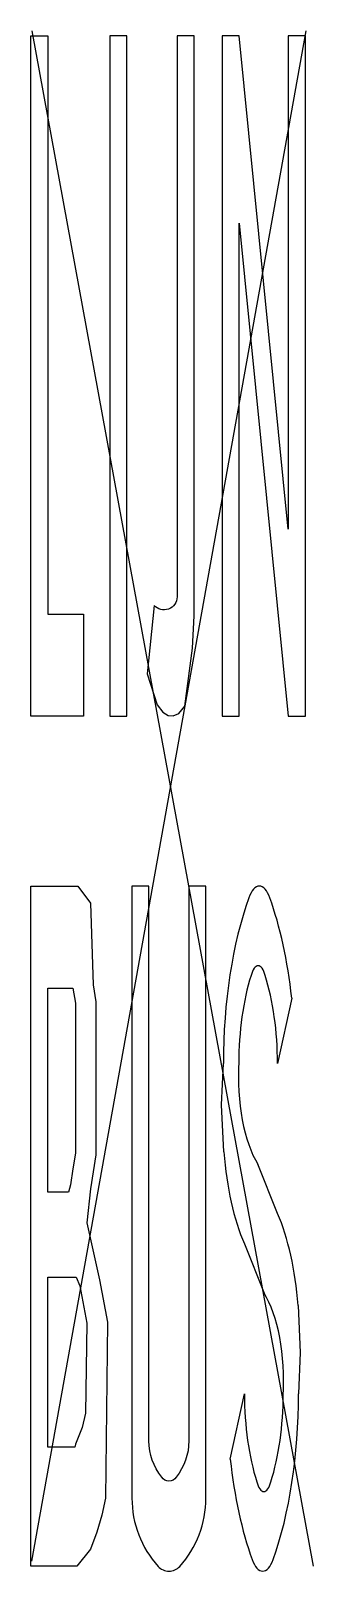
# Model space of a CAD drawing. Header units: metres. Extents: x -0.81 to 0.85, y -4.56 to 4.5.
import ezdxf

# ---------------------------------------------------------------- set-up
doc = ezdxf.new("R2010")
doc.units = ezdxf.units.M
doc.header["$LTSCALE"] = 0.2

msp = doc.modelspace()

# ---------------------------------------------------------------- linework, layer by layer
for p, q in [((-0.8065, -4.5), (0.8065, 4.5)), ((-0.8065, 4.5), (0.8475, -4.5295)), ((0.7215, -1.1894), (0.638, -1.5735)), ((0.3096, -1.8164), (0.32, -1.5735)), ((0.323, -2.0937), (0.3096, -1.8164)), ((0.638, -2.4556), (0.5229, -2.1654)), ((0.7587, -2.9966), (0.7721, -3.2738)), ((0.7721, -3.2738), (0.7617, -3.5167)), ((0.3602, -3.9008), (0.4437, -3.5167))]:
    msp.add_line(p, q)
at = {"flags": 128}
for points in [[(-0.8114, 0.4696), (-0.8114, 4.4696), (-0.7114, 4.4696), (-0.7114, 1.0696), (-0.5018, 1.0696), (-0.5018, 0.4696)], [(-0.348, 0.4696), (-0.248, 0.4696), (-0.248, 4.4696), (-0.348, 4.4696)], [(0.7016, 1.5696), (0.4123, 4.4696), (0.3123, 4.4696), (0.3123, 0.4696), (0.4123, 0.4696), (0.4123, 3.3696), (0.7016, 0.4696), (0.8016, 0.4696), (0.8016, 4.4696), (0.7016, 4.4696)], [(-0.8114, -4.5304), (-0.8114, -0.5304), (-0.5351, -0.5304), (-0.4614, -0.6304), (-0.4458, -1.1104), (-0.4298, -1.2104), (-0.4298, -2.1116), (-0.4458, -2.2116), (-0.4614, -2.3116), (-0.4815, -2.5115), (-0.408, -2.8459), (-0.3614, -3.0959), (-0.3721, -4.1303), (-0.3941, -4.2303), (-0.4236, -4.3303), (-0.4614, -4.4303), (-0.5403, -4.5303), (-0.5403, -4.5303), (-0.8114, -4.5303)], [(-0.5641, -1.1304), (-0.5498, -1.2199), (-0.5498, -2.102), (-0.5643, -2.1928), (-0.5792, -2.2879), (-0.5897, -2.3304), (-0.7114, -2.3304), (-0.7114, -1.1304)], [(-0.5456, -2.8304), (-0.5235, -2.8813), (-0.4826, -3.1007), (-0.4907, -3.631), (-0.5092, -3.7149), (-0.5481, -3.8122), (-0.5531, -3.8304), (-0.7114, -3.8304), (-0.7114, -2.8304)]]:
    msp.add_lwpolyline(points, close=True, dxfattribs=at)
for points in [[(-0.0877, 1.1203), (-0.1278, 0.7186), (-0.069, 0.5353), (-0.035, 0.4932), (-0.0054, 0.4724), (0.0254, 0.4711), (0.059, 0.485), (0.0929, 0.5276), (0.1386, 0.8696), (0.1482, 1.06), (0.1483, 1.1711), (0.1483, 4.4696), (0.0483, 4.4696), (0.0483, 1.1711, -0.685922)], [(0.0634, -4.5315, 0.185168), (0.2172, -4.1304), (0.2172, -0.5304), (0.1172, -0.5304), (0.1172, -3.7937, -0.168784), (0.0425, -4.0067, -0.557375), (-0.0426, -4.0067, -0.168784), (-0.1173, -3.7937), (-0.1173, -0.5304), (-0.2173, -0.5304), (-0.2173, -4.1304, 0.185168), (-0.0635, -4.5315, 0.445624)]]:
    msp.add_lwpolyline(points, format="xyb", close=True, dxfattribs=at)
msp.add_lwpolyline([(0.4437, -2.6346), (0.5588, -2.9248)], dxfattribs=at)
for centre, major_axis, start_param, end_param in [((0.5311, -0.7376), (0, 0.2072), -0.838418, 0.838418), ((0.9029, -1.5735), (0, 1.4574), 0.838418, 1.570796), ((0.1592, -1.5735), (0, 1.4574), -1.304106, -0.838418), ((0.7442, -1.5761), (0, 0.8352), 0.898869, 1.567703), ((0.5241, -1.1201), (0, 0.1214), -1.016975, 1.016975), ((0.3039, -1.5761), (0, 0.8352), -1.567703, -0.898869), ((0.6535, -1.6454), (0, 0.6141), 1.433891, 2.580699), ((0.7051, -1.9156), (0, 0.9716), 1.755061, 2.403876), ((0.3766, -3.1746), (0, 0.9716), -1.386532, -0.737717), ((0.4282, -3.4448), (0, 0.6141), 4.575484, 5.722292), ((0.7778, -3.5141), (0, 0.8352), 1.57389, 2.242724), ((0.3375, -3.5141), (0, 0.8352), 4.040462, 4.709296), ((0.1788, -3.5167), (0, 1.4574), 3.980011, 4.712389), ((0.9225, -3.5167), (0, 1.4574), 1.837486, 2.303175), ((0.5576, -3.9701), (0, 0.1214), 2.124617, 4.158568), ((0.5506, -4.3526), (0, 0.2072), 2.303175, 3.980011)]:
    msp.add_ellipse(centre, major_axis=major_axis, ratio=0.4, start_param=start_param, end_param=end_param)

doc.saveas('drawing.dxf')
